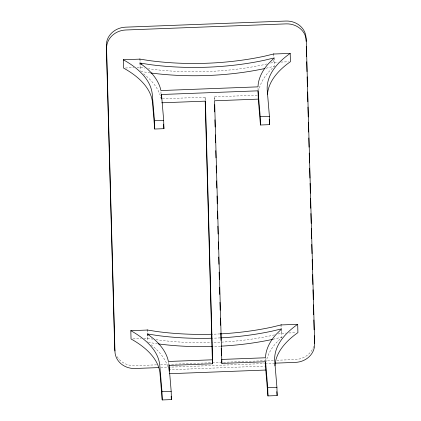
<?xml version="1.0" encoding="UTF-8"?>
<svg xmlns="http://www.w3.org/2000/svg" width="421" height="421" viewBox="0 0 421 421"><rect width="100%" height="100%" fill="white"/><g stroke="black" fill="none" stroke-linecap="round" stroke-linejoin="round"><path stroke-width="0.32" stroke-dasharray="2.1 1.58" d="M274.203 57.914L274.429 66.213L268.461 72.191A155.412 67.065 -1.6 0 0 258.747 90.615M281.696 328.833L281.928 337.132L275.96 343.11A155.412 67.065 -1.6 0 0 266.24 361.534M266.977 63.955L264.52 64.545A153.802 66.371 -1.6 0 1 149.765 68.923L148.492 68.723M270.671 63.071L273.745 62.334L278.234 62.161M266.13 68.207L274.429 66.213M274.476 334.874L272.013 335.463A153.802 66.371 -1.6 0 1 211.847 342.552M278.165 333.99L281.239 333.248L286.375 333.053M272.987 339.279L281.928 337.132M125.474 67.986L133.81 67.67M137.02 67.544L140.225 67.423L144.677 68.123M280.802 62.061L288.501 61.771M162.459 98.803L205.085 97.177L205.369 100.572M214.373 100.109L214.278 96.825L257.563 95.178M132.968 338.905L141.309 338.589M143.871 338.489L147.724 338.342L152.807 339.142M288.938 332.958L295.995 332.69M156.591 364.839L134.909 365.665A19.724 17.787 -4.8 0 1 116.401 355.382M160.533 364.686L211.779 362.734M212.437 362.707L273.539 360.376M276.823 360.25L295.221 359.55A19.724 17.787 -4.8 0 0 313.724 346.209M160.769 367.517L264.577 363.56M265.235 363.533L274.434 363.181M168.642 369.77L264.404 366.117M140.814 71.433L150.097 72.891M155.991 339.642L157.259 339.842A153.802 66.371 -1.6 0 0 211.205 342.568M148.308 342.352L157.591 343.81M143.593 73.854L147.124 76.822A155.412 67.065 -1.6 0 1 160.438 96.062L161.006 98.293M151.092 344.773L154.623 347.741A155.412 67.065 -1.6 0 1 167.937 366.98L168.358 368.654M214.278 96.825L214.615 100.787M273.513 54.03L273.603 57.224M273.671 59.777L273.745 62.334M281.012 324.949L281.102 328.143M281.17 330.695L281.239 333.248M258.026 88.126L258.078 90.041M265.504 358.408L265.572 360.96M205.085 97.177L205.174 100.461M160.954 91.831L161.022 94.383M168.432 362.107L168.5 364.665M139.998 59.124L140.088 62.319M140.104 62.955L140.225 67.423M147.492 330.043L147.582 333.237M147.597 333.874L147.724 338.342M139.967 63.034L140.177 70.696M147.461 333.953L147.671 341.615M220.251 337.879A153.802 66.371 -1.6 0 1 212.589 338.2M219.92 333.911A153.802 66.371 -1.6 0 1 212.894 334.211M220.483 346.178A153.802 66.371 -1.6 0 1 212.815 346.499"/><path stroke-width="0.63" d="M273.866 53.946L264.288 56.246A153.802 66.371 -1.6 0 1 149.534 60.624L139.63 59.066M281.365 324.865L271.787 327.164A153.802 66.371 -1.6 0 1 220.557 333.879M273.513 54.03L290.195 53.399A148.097 63.908 -1.6 0 0 267.256 90.473L269.424 116.349L269.656 124.648L260.462 125L260.231 116.701L258.057 90.825L161.511 94.504L163.685 120.38L163.916 128.679L154.723 129.031L152.549 103.156A146.203 63.092 -1.6 0 0 123.548 68.06L123.316 59.761L139.998 59.124M161.743 102.803L205.416 101.14L212.684 363.76L169.01 365.423L169.168 371.169M260.462 125L258.289 99.124L214.615 100.787L221.878 363.407L265.556 361.744L267.73 387.62L267.956 395.919L277.155 395.566L276.923 387.267L274.75 361.392A148.097 63.908 -1.6 0 1 297.689 324.312L281.012 324.949M123.316 59.761A146.203 63.092 -1.6 0 1 152.318 94.857L154.491 120.732L163.685 120.38M260.231 116.701L269.424 116.349M169.01 365.423L171.184 391.298L171.41 399.597L162.217 399.95L160.043 374.074A146.203 63.092 -1.6 0 0 131.042 338.979L130.815 330.68L147.492 330.043M212.684 363.76L212.352 359.797L168.416 361.471L167.705 358.681A155.412 67.065 -1.6 0 0 154.391 339.442L147.461 333.953M221.546 359.445L265.514 357.766L265.719 354.94A155.412 67.065 -1.6 0 1 275.729 334.811L281.696 328.833L272.119 331.132A153.802 66.371 -1.6 0 1 220.888 337.847M158.801 367.591L135.146 368.496A19.724 17.787 -4.8 0 1 114.954 351.461L106.571 48.531A19.724 17.787 -4.8 0 1 125.779 29.996L286.091 23.881A19.724 17.787 -4.8 0 1 306.288 40.916L314.666 343.846A19.724 17.787 -4.8 0 1 295.458 362.381L275.092 363.155M169.237 373.722L265.783 370.043L267.956 395.919M130.815 330.68A146.203 63.092 -1.6 0 1 159.817 365.775L161.985 391.651L171.184 391.298M267.73 387.62L276.923 387.267M147.129 329.985L157.033 331.543A153.802 66.371 -1.6 0 0 212.258 334.232M141.424 64.113L139.861 63.018L149.865 64.592A153.802 66.371 -1.6 0 0 264.625 60.214L274.203 57.914L268.235 63.892A155.412 67.065 -1.6 0 0 258.226 84.021L257.989 86.852L160.917 90.552L160.212 87.763A155.412 67.065 -1.6 0 0 146.897 68.523L139.967 63.034M148.918 335.032L147.355 333.937L157.365 335.511A153.802 66.371 -1.6 0 0 211.947 338.221M269.224 119.475L269.656 124.648M276.829 391.683L277.155 395.566M221.641 360.576L221.878 363.407M163.537 124.153L163.916 128.679M171.142 396.366L171.41 399.597M306.141 41.369L306.046 38.085A19.724 17.787 -4.8 0 0 285.854 21.05L125.542 27.165A19.724 17.787 -4.8 0 0 106.334 45.7L114.712 348.63A19.724 17.787 -4.8 0 0 114.949 350.946M306.283 46.626L306.556 56.482M306.704 61.74L306.977 71.596M307.12 76.854L307.393 86.71M307.541 91.967L307.814 101.824M307.956 107.081L308.23 116.938M308.377 122.195L308.646 132.052M308.814 137.967L309.067 147.166M309.23 153.081L309.503 162.938M309.645 168.19L309.919 178.046M310.067 183.303L310.34 193.16M310.482 198.417L310.756 208.274M310.903 213.531L311.177 223.388M311.319 228.645L311.593 238.502M311.756 244.417L312.014 253.616M312.177 259.531L312.45 269.387M312.592 274.645L312.866 284.501M313.013 289.759L313.282 299.615M313.429 304.872L313.703 314.729M313.85 319.986L314.119 329.843M314.287 335.758L314.429 341.015A19.724 17.787 -4.8 0 1 314.324 343.341M290.195 53.399L290.422 61.698A148.097 63.908 -1.6 0 0 267.472 94.288M297.689 324.312L297.921 332.616A148.097 63.908 -1.6 0 0 274.924 365.849M258.057 90.825L258.289 99.124M265.556 361.744L265.783 370.043M214.5 104.703L214.699 111.928M214.915 119.806L215.115 127.026M215.336 134.904L215.552 142.782M215.768 150.66L215.968 157.886M216.189 165.763L216.389 172.984M216.605 180.862L216.804 188.087M217.025 195.965L217.241 203.843M217.441 211.063L217.657 218.941M217.857 226.166L218.078 234.044M218.294 241.922L218.494 249.143M218.715 257.026L218.915 264.246M219.13 272.124L219.33 279.344M219.546 287.222L219.746 294.447M219.967 302.325L220.183 310.203M220.404 318.081L220.604 325.307M220.82 333.185L221.02 340.405M221.241 348.283L221.435 355.503M205.195 101.114L212.352 359.797M161.511 94.504L161.638 98.977M154.491 120.732L154.723 129.031M161.985 391.651L162.217 399.95M264.851 68.512A153.802 66.371 -1.6 0 1 150.723 72.975M272.35 339.431A153.802 66.371 -1.6 0 1 221.12 346.146M212.179 346.52A153.802 66.371 -1.6 0 1 158.222 343.894"/></g></svg>
